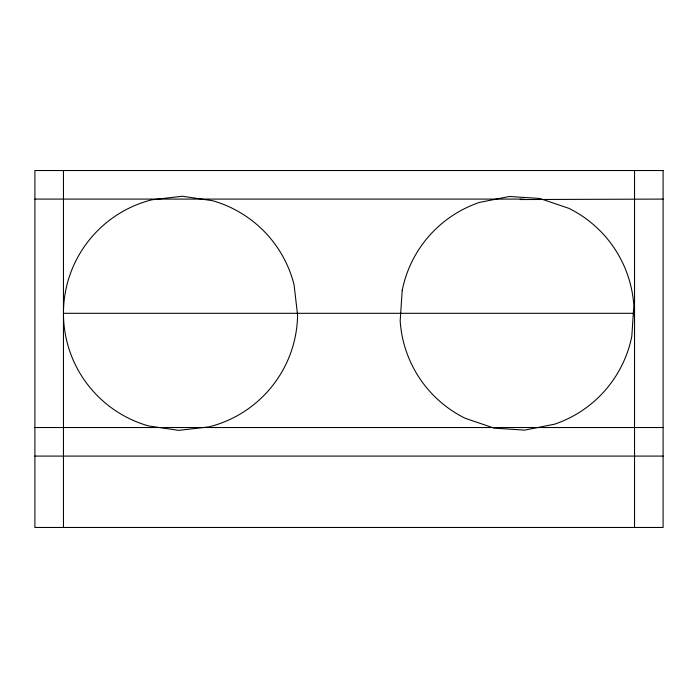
<?xml version="1.0" encoding="UTF-8"?>
<svg xmlns="http://www.w3.org/2000/svg" width="698" height="698" viewBox="0 0 698 698"><rect width="100%" height="100%" fill="white"/><g stroke="black" fill="none" stroke-linecap="round" stroke-linejoin="round"><path stroke-width="1.05" d="M63.457 170.53L63.457 527.47M634.543 527.47L634.543 170.53M663.1 199.087L520.324 199.549L520.324 199.087L34.9 199.087M634.543 313.306L63.457 313.306A117.072 117.072 0 0 0 148.5 425.911L178.74 430.369L209.095 426.844A117.072 117.072 0 0 0 297.592 315.095L294.059 284.74A117.072 117.072 0 0 0 212.558 200.701L182.318 196.243L151.963 199.776A117.072 117.072 0 0 0 63.466 311.875M34.9 427.525L663.1 427.525M34.9 456.082L663.1 456.082M520.324 199.087L524.425 199.166M634.081 313.306L634.473 317.407M402.205 290.385L400.181 320.879A117.072 117.072 0 0 0 465.156 418.268L494.088 428.118L524.582 430.134L554.561 424.192A117.072 117.072 0 0 0 631.821 336.227L633.836 305.733A117.072 117.072 0 0 0 568.861 208.344L539.929 198.502L509.435 196.478L479.456 202.42A117.072 117.072 0 0 0 402.205 290.385M663.1 170.53L34.9 170.53L34.9 527.47L663.1 527.47L663.1 170.53"/></g></svg>
